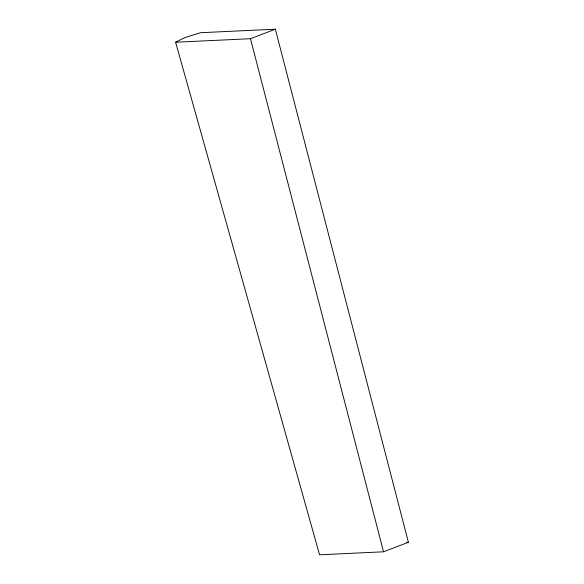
<?xml version="1.0" encoding="UTF-8"?>
<svg xmlns="http://www.w3.org/2000/svg" width="584" height="584" viewBox="0 0 584 584"><rect width="100%" height="100%" fill="white"/><g stroke="black" fill="none" stroke-linecap="round" stroke-linejoin="round"><path stroke-width="0.88" d="M175.594 42.223L184.887 37.617L200.458 32.711L275.341 29.2L408.406 542.288L383.542 551.8L319.572 554.8L175.594 42.223L250.478 38.712L275.341 29.2M406.603 542.375L408.406 542.288M250.478 38.712L383.542 551.8"/></g></svg>
